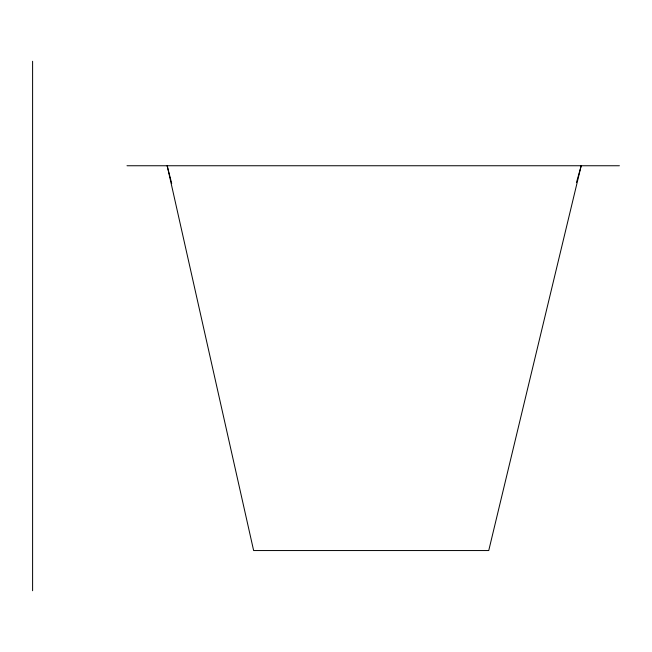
<?xml version="1.0" encoding="UTF-8"?>
<svg xmlns="http://www.w3.org/2000/svg" width="652" height="652" viewBox="0 0 652 652"><rect width="100%" height="100%" fill="white"/><g stroke="black" fill="none" stroke-linecap="round" stroke-linejoin="round"><path stroke-width="0.98" d="M576.515 182.381L581.193 165.747L488.739 550.549L253.636 550.549L167.173 165.747L171.696 183.497M126.985 165.747L619.4 165.747M32.6 61.264L32.6 590.736"/></g></svg>
